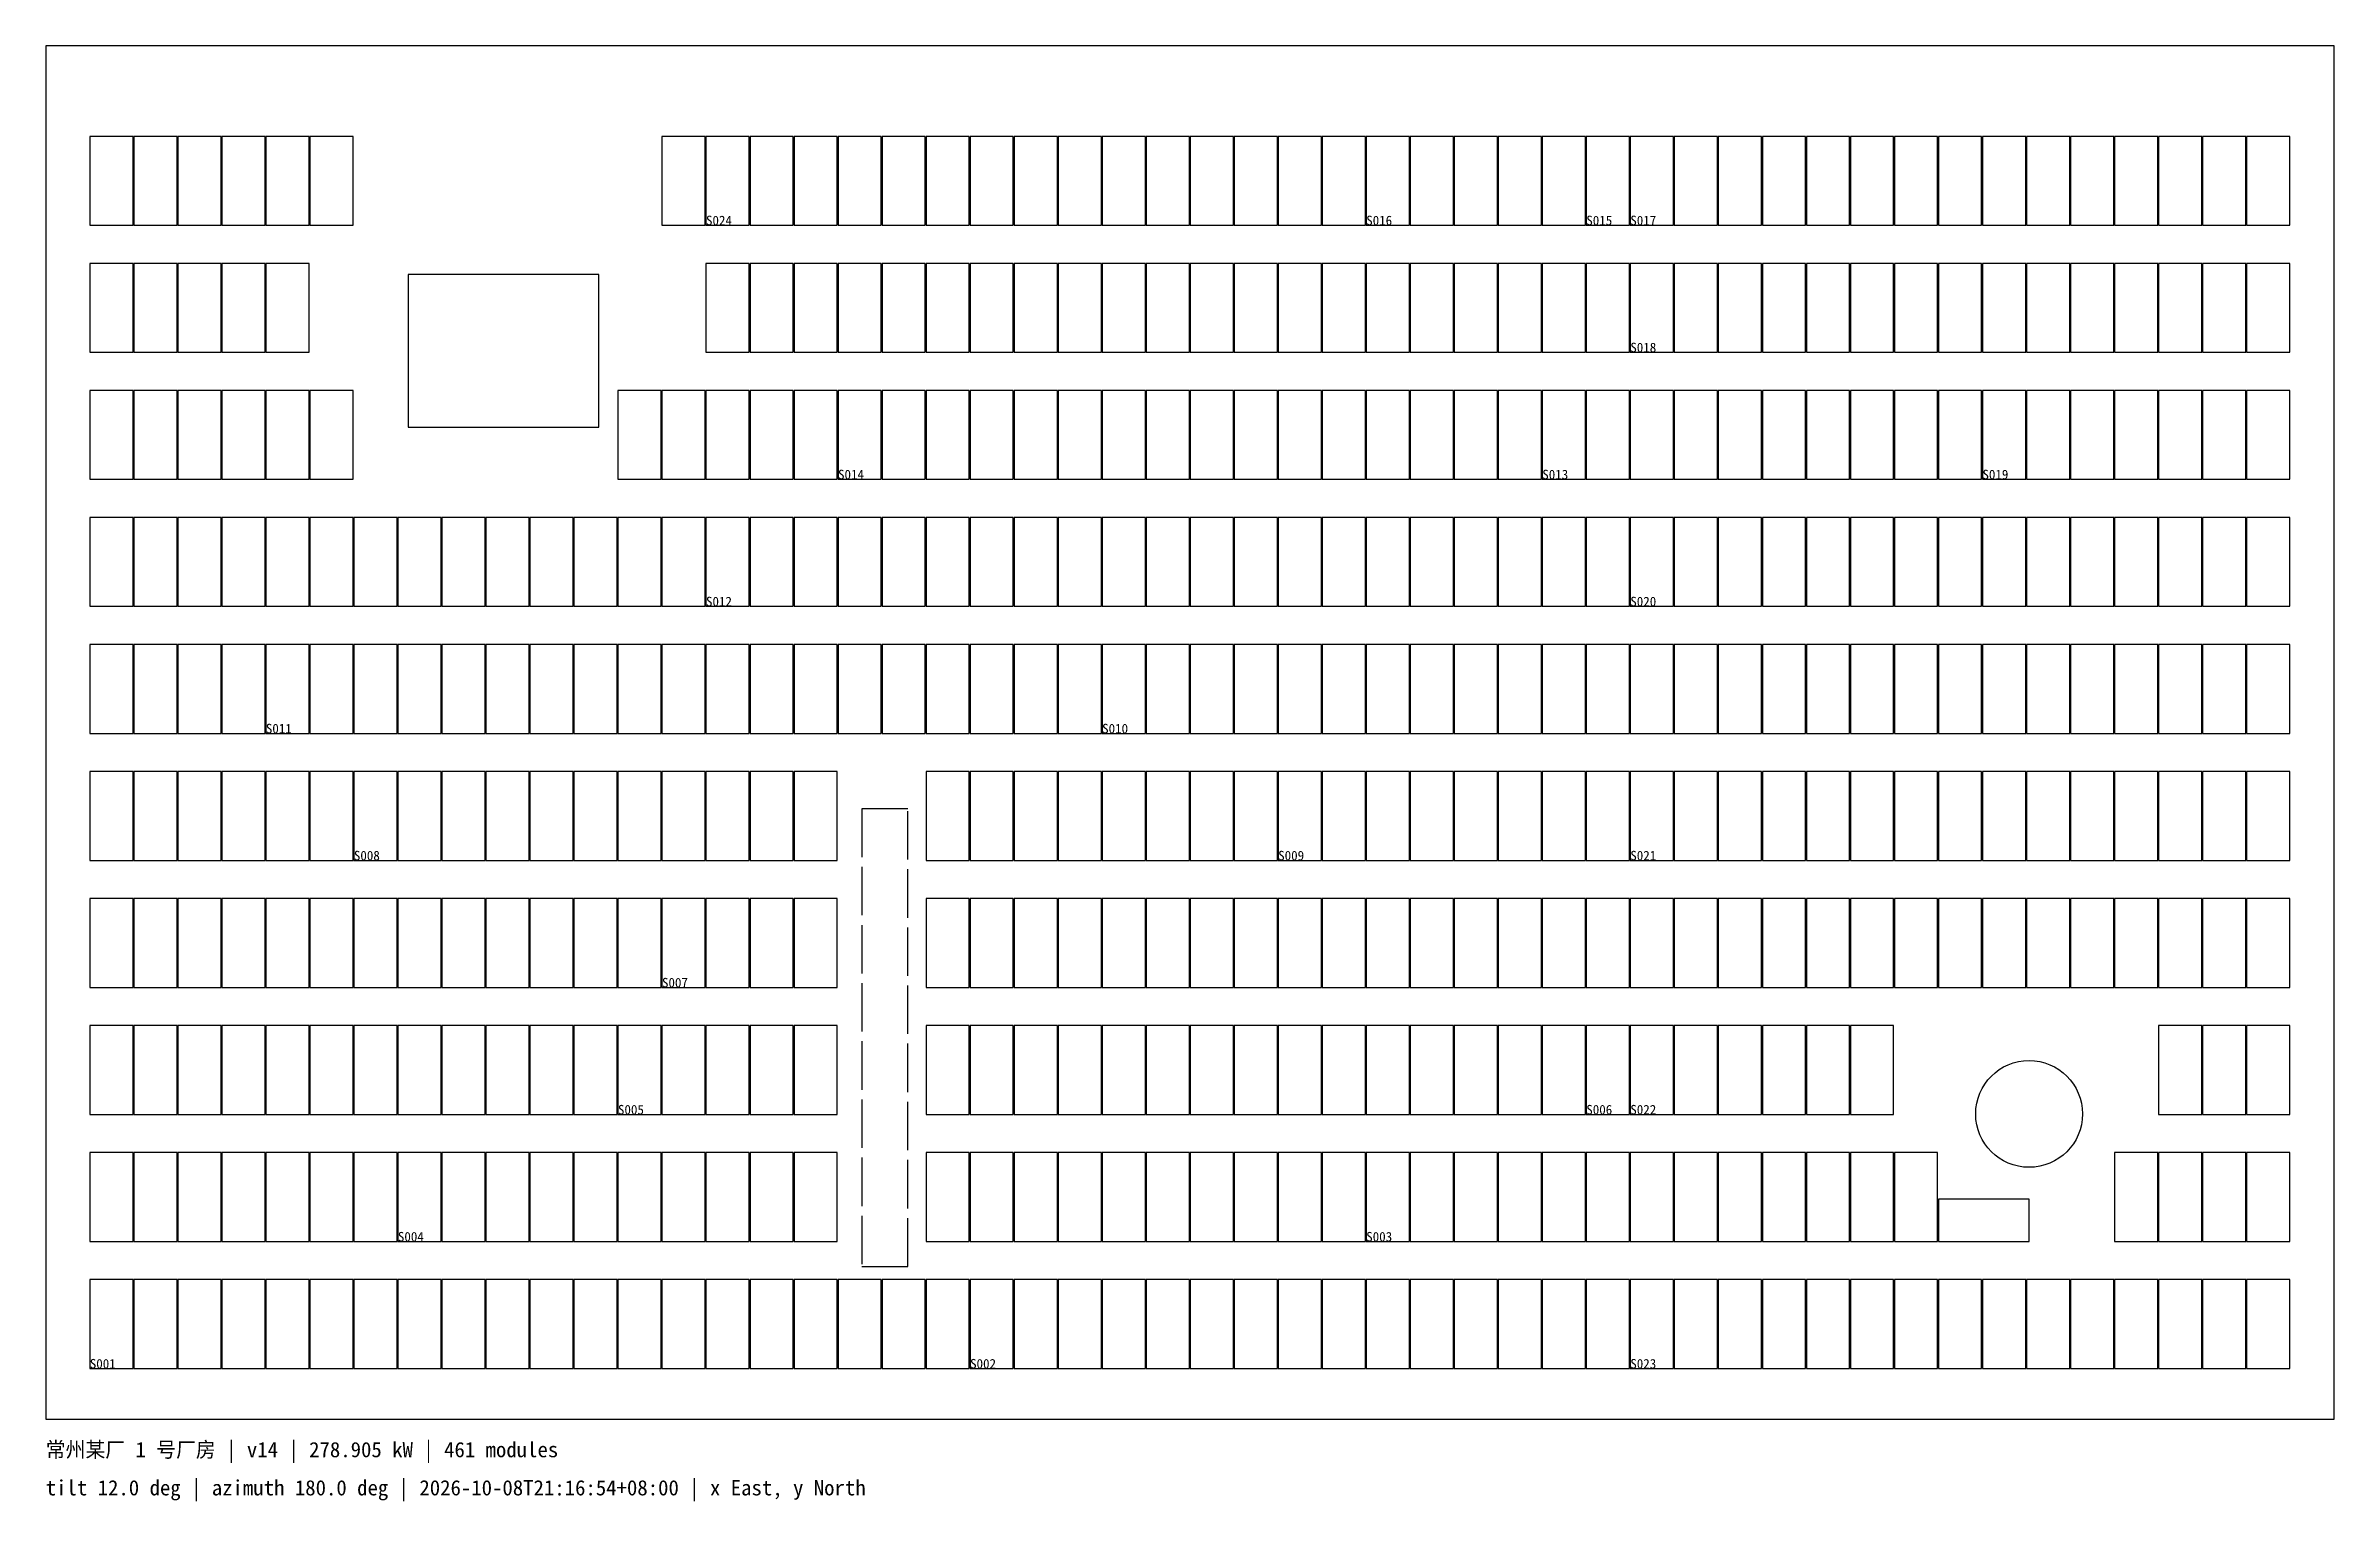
# Model space of a CAD drawing. Header units: metres. Extents: x 0 to 60, y -2.2 to 36.
import ezdxf

# ---------------------------------------------------------------- set-up
doc = ezdxf.new("R2010")
doc.units = ezdxf.units.M
doc.linetypes.add('DASHED', pattern=[1.524, 1.27, -0.254])
for name, color, linetype in [('KEEPOUT', 7, 'DASHED'), ('OBSTACLE', 7, 'CONTINUOUS'), ('PV', 7, 'CONTINUOUS'), ('ROOF', 7, 'CONTINUOUS'), ('STRING', 7, 'CONTINUOUS'), ('TEXT', 7, 'CONTINUOUS')]:
    doc.layers.add(name, color=color, linetype=linetype)

msp = doc.modelspace()

# ---------------------------------------------------------------- linework, layer by layer
at = {"layer": 'KEEPOUT'}
msp.add_lwpolyline([(21.4, 4), (22.6, 4), (22.6, 16), (21.4, 16)], close=True, dxfattribs=at)
at = {"layer": 'OBSTACLE'}
msp.add_lwpolyline([(9.5, 26), (14.5, 26), (14.5, 30), (9.5, 30)], close=True, dxfattribs=at)
msp.add_circle((52, 8), 1.4, dxfattribs=at)
at = {"layer": 'PV'}
for points in [[(1.154, 31.296), (2.288, 31.296), (2.288, 33.626), (1.154, 33.626)], [(2.308, 31.296), (3.442, 31.296), (3.442, 33.626), (2.308, 33.626)], [(3.462, 31.296), (4.596, 31.296), (4.596, 33.626), (3.462, 33.626)], [(4.616, 31.296), (5.75, 31.296), (5.75, 33.626), (4.616, 33.626)], [(5.77, 31.296), (6.904, 31.296), (6.904, 33.626), (5.77, 33.626)], [(6.924, 31.296), (8.058, 31.296), (8.058, 33.626), (6.924, 33.626)], [(16.156, 31.296), (17.29, 31.296), (17.29, 33.626), (16.156, 33.626)], [(17.31, 31.296), (18.444, 31.296), (18.444, 33.626), (17.31, 33.626)], [(18.464, 31.296), (19.598, 31.296), (19.598, 33.626), (18.464, 33.626)], [(19.618, 31.296), (20.752, 31.296), (20.752, 33.626), (19.618, 33.626)], [(20.772, 31.296), (21.906, 31.296), (21.906, 33.626), (20.772, 33.626)], [(21.926, 31.296), (23.06, 31.296), (23.06, 33.626), (21.926, 33.626)], [(23.08, 31.296), (24.214, 31.296), (24.214, 33.626), (23.08, 33.626)], [(24.234, 31.296), (25.368, 31.296), (25.368, 33.626), (24.234, 33.626)], [(25.388, 31.296), (26.522, 31.296), (26.522, 33.626), (25.388, 33.626)], [(26.542, 31.296), (27.676, 31.296), (27.676, 33.626), (26.542, 33.626)], [(27.696, 31.296), (28.83, 31.296), (28.83, 33.626), (27.696, 33.626)], [(28.85, 31.296), (29.984, 31.296), (29.984, 33.626), (28.85, 33.626)], [(30.004, 31.296), (31.138, 31.296), (31.138, 33.626), (30.004, 33.626)], [(31.158, 31.296), (32.292, 31.296), (32.292, 33.626), (31.158, 33.626)], [(32.312, 31.296), (33.446, 31.296), (33.446, 33.626), (32.312, 33.626)], [(33.466, 31.296), (34.6, 31.296), (34.6, 33.626), (33.466, 33.626)], [(34.62, 31.296), (35.754, 31.296), (35.754, 33.626), (34.62, 33.626)], [(35.774, 31.296), (36.908, 31.296), (36.908, 33.626), (35.774, 33.626)], [(36.928, 31.296), (38.062, 31.296), (38.062, 33.626), (36.928, 33.626)], [(38.082, 31.296), (39.216, 31.296), (39.216, 33.626), (38.082, 33.626)], [(39.236, 31.296), (40.37, 31.296), (40.37, 33.626), (39.236, 33.626)], [(40.39, 31.296), (41.524, 31.296), (41.524, 33.626), (40.39, 33.626)], [(41.544, 31.296), (42.678, 31.296), (42.678, 33.626), (41.544, 33.626)], [(42.698, 31.296), (43.832, 31.296), (43.832, 33.626), (42.698, 33.626)], [(43.852, 31.296), (44.986, 31.296), (44.986, 33.626), (43.852, 33.626)], [(45.006, 31.296), (46.14, 31.296), (46.14, 33.626), (45.006, 33.626)], [(46.16, 31.296), (47.294, 31.296), (47.294, 33.626), (46.16, 33.626)], [(47.314, 31.296), (48.448, 31.296), (48.448, 33.626), (47.314, 33.626)], [(48.468, 31.296), (49.602, 31.296), (49.602, 33.626), (48.468, 33.626)], [(49.622, 31.296), (50.756, 31.296), (50.756, 33.626), (49.622, 33.626)], [(50.776, 31.296), (51.91, 31.296), (51.91, 33.626), (50.776, 33.626)], [(51.93, 31.296), (53.064, 31.296), (53.064, 33.626), (51.93, 33.626)], [(53.084, 31.296), (54.218, 31.296), (54.218, 33.626), (53.084, 33.626)], [(54.238, 31.296), (55.372, 31.296), (55.372, 33.626), (54.238, 33.626)], [(55.392, 31.296), (56.526, 31.296), (56.526, 33.626), (55.392, 33.626)], [(56.546, 31.296), (57.68, 31.296), (57.68, 33.626), (56.546, 33.626)], [(57.7, 31.296), (58.834, 31.296), (58.834, 33.626), (57.7, 33.626)], [(1.154, 27.966), (2.288, 27.966), (2.288, 30.296), (1.154, 30.296)], [(2.308, 27.966), (3.442, 27.966), (3.442, 30.296), (2.308, 30.296)], [(3.462, 27.966), (4.596, 27.966), (4.596, 30.296), (3.462, 30.296)], [(4.616, 27.966), (5.75, 27.966), (5.75, 30.296), (4.616, 30.296)], [(5.77, 27.966), (6.904, 27.966), (6.904, 30.296), (5.77, 30.296)], [(17.31, 27.966), (18.444, 27.966), (18.444, 30.296), (17.31, 30.296)], [(18.464, 27.966), (19.598, 27.966), (19.598, 30.296), (18.464, 30.296)], [(19.618, 27.966), (20.752, 27.966), (20.752, 30.296), (19.618, 30.296)], [(20.772, 27.966), (21.906, 27.966), (21.906, 30.296), (20.772, 30.296)], [(21.926, 27.966), (23.06, 27.966), (23.06, 30.296), (21.926, 30.296)], [(23.08, 27.966), (24.214, 27.966), (24.214, 30.296), (23.08, 30.296)], [(24.234, 27.966), (25.368, 27.966), (25.368, 30.296), (24.234, 30.296)], [(25.388, 27.966), (26.522, 27.966), (26.522, 30.296), (25.388, 30.296)], [(26.542, 27.966), (27.676, 27.966), (27.676, 30.296), (26.542, 30.296)], [(27.696, 27.966), (28.83, 27.966), (28.83, 30.296), (27.696, 30.296)], [(28.85, 27.966), (29.984, 27.966), (29.984, 30.296), (28.85, 30.296)], [(30.004, 27.966), (31.138, 27.966), (31.138, 30.296), (30.004, 30.296)], [(31.158, 27.966), (32.292, 27.966), (32.292, 30.296), (31.158, 30.296)], [(32.312, 27.966), (33.446, 27.966), (33.446, 30.296), (32.312, 30.296)], [(33.466, 27.966), (34.6, 27.966), (34.6, 30.296), (33.466, 30.296)], [(34.62, 27.966), (35.754, 27.966), (35.754, 30.296), (34.62, 30.296)], [(35.774, 27.966), (36.908, 27.966), (36.908, 30.296), (35.774, 30.296)], [(36.928, 27.966), (38.062, 27.966), (38.062, 30.296), (36.928, 30.296)], [(38.082, 27.966), (39.216, 27.966), (39.216, 30.296), (38.082, 30.296)], [(39.236, 27.966), (40.37, 27.966), (40.37, 30.296), (39.236, 30.296)], [(40.39, 27.966), (41.524, 27.966), (41.524, 30.296), (40.39, 30.296)], [(41.544, 27.966), (42.678, 27.966), (42.678, 30.296), (41.544, 30.296)], [(42.698, 27.966), (43.832, 27.966), (43.832, 30.296), (42.698, 30.296)], [(43.852, 27.966), (44.986, 27.966), (44.986, 30.296), (43.852, 30.296)], [(45.006, 27.966), (46.14, 27.966), (46.14, 30.296), (45.006, 30.296)], [(46.16, 27.966), (47.294, 27.966), (47.294, 30.296), (46.16, 30.296)], [(47.314, 27.966), (48.448, 27.966), (48.448, 30.296), (47.314, 30.296)], [(48.468, 27.966), (49.602, 27.966), (49.602, 30.296), (48.468, 30.296)], [(49.622, 27.966), (50.756, 27.966), (50.756, 30.296), (49.622, 30.296)], [(50.776, 27.966), (51.91, 27.966), (51.91, 30.296), (50.776, 30.296)], [(51.93, 27.966), (53.064, 27.966), (53.064, 30.296), (51.93, 30.296)], [(53.084, 27.966), (54.218, 27.966), (54.218, 30.296), (53.084, 30.296)], [(54.238, 27.966), (55.372, 27.966), (55.372, 30.296), (54.238, 30.296)], [(55.392, 27.966), (56.526, 27.966), (56.526, 30.296), (55.392, 30.296)], [(56.546, 27.966), (57.68, 27.966), (57.68, 30.296), (56.546, 30.296)], [(57.7, 27.966), (58.834, 27.966), (58.834, 30.296), (57.7, 30.296)], [(1.154, 24.636), (2.288, 24.636), (2.288, 26.966), (1.154, 26.966)], [(2.308, 24.636), (3.442, 24.636), (3.442, 26.966), (2.308, 26.966)], [(3.462, 24.636), (4.596, 24.636), (4.596, 26.966), (3.462, 26.966)], [(4.616, 24.636), (5.75, 24.636), (5.75, 26.966), (4.616, 26.966)], [(5.77, 24.636), (6.904, 24.636), (6.904, 26.966), (5.77, 26.966)], [(6.924, 24.636), (8.058, 24.636), (8.058, 26.966), (6.924, 26.966)], [(15.002, 24.636), (16.136, 24.636), (16.136, 26.966), (15.002, 26.966)], [(16.156, 24.636), (17.29, 24.636), (17.29, 26.966), (16.156, 26.966)], [(17.31, 24.636), (18.444, 24.636), (18.444, 26.966), (17.31, 26.966)], [(18.464, 24.636), (19.598, 24.636), (19.598, 26.966), (18.464, 26.966)], [(19.618, 24.636), (20.752, 24.636), (20.752, 26.966), (19.618, 26.966)], [(20.772, 24.636), (21.906, 24.636), (21.906, 26.966), (20.772, 26.966)], [(21.926, 24.636), (23.06, 24.636), (23.06, 26.966), (21.926, 26.966)], [(23.08, 24.636), (24.214, 24.636), (24.214, 26.966), (23.08, 26.966)], [(24.234, 24.636), (25.368, 24.636), (25.368, 26.966), (24.234, 26.966)], [(25.388, 24.636), (26.522, 24.636), (26.522, 26.966), (25.388, 26.966)], [(26.542, 24.636), (27.676, 24.636), (27.676, 26.966), (26.542, 26.966)], [(27.696, 24.636), (28.83, 24.636), (28.83, 26.966), (27.696, 26.966)], [(28.85, 24.636), (29.984, 24.636), (29.984, 26.966), (28.85, 26.966)], [(30.004, 24.636), (31.138, 24.636), (31.138, 26.966), (30.004, 26.966)], [(31.158, 24.636), (32.292, 24.636), (32.292, 26.966), (31.158, 26.966)], [(32.312, 24.636), (33.446, 24.636), (33.446, 26.966), (32.312, 26.966)], [(33.466, 24.636), (34.6, 24.636), (34.6, 26.966), (33.466, 26.966)], [(34.62, 24.636), (35.754, 24.636), (35.754, 26.966), (34.62, 26.966)], [(35.774, 24.636), (36.908, 24.636), (36.908, 26.966), (35.774, 26.966)], [(36.928, 24.636), (38.062, 24.636), (38.062, 26.966), (36.928, 26.966)], [(38.082, 24.636), (39.216, 24.636), (39.216, 26.966), (38.082, 26.966)], [(39.236, 24.636), (40.37, 24.636), (40.37, 26.966), (39.236, 26.966)], [(40.39, 24.636), (41.524, 24.636), (41.524, 26.966), (40.39, 26.966)], [(41.544, 24.636), (42.678, 24.636), (42.678, 26.966), (41.544, 26.966)], [(42.698, 24.636), (43.832, 24.636), (43.832, 26.966), (42.698, 26.966)], [(43.852, 24.636), (44.986, 24.636), (44.986, 26.966), (43.852, 26.966)], [(45.006, 24.636), (46.14, 24.636), (46.14, 26.966), (45.006, 26.966)], [(46.16, 24.636), (47.294, 24.636), (47.294, 26.966), (46.16, 26.966)], [(47.314, 24.636), (48.448, 24.636), (48.448, 26.966), (47.314, 26.966)], [(48.468, 24.636), (49.602, 24.636), (49.602, 26.966), (48.468, 26.966)], [(49.622, 24.636), (50.756, 24.636), (50.756, 26.966), (49.622, 26.966)], [(50.776, 24.636), (51.91, 24.636), (51.91, 26.966), (50.776, 26.966)], [(51.93, 24.636), (53.064, 24.636), (53.064, 26.966), (51.93, 26.966)], [(53.084, 24.636), (54.218, 24.636), (54.218, 26.966), (53.084, 26.966)], [(54.238, 24.636), (55.372, 24.636), (55.372, 26.966), (54.238, 26.966)], [(55.392, 24.636), (56.526, 24.636), (56.526, 26.966), (55.392, 26.966)], [(56.546, 24.636), (57.68, 24.636), (57.68, 26.966), (56.546, 26.966)], [(57.7, 24.636), (58.834, 24.636), (58.834, 26.966), (57.7, 26.966)], [(1.154, 21.306), (2.288, 21.306), (2.288, 23.636), (1.154, 23.636)], [(2.308, 21.306), (3.442, 21.306), (3.442, 23.636), (2.308, 23.636)], [(3.462, 21.306), (4.596, 21.306), (4.596, 23.636), (3.462, 23.636)], [(4.616, 21.306), (5.75, 21.306), (5.75, 23.636), (4.616, 23.636)], [(5.77, 21.306), (6.904, 21.306), (6.904, 23.636), (5.77, 23.636)], [(6.924, 21.306), (8.058, 21.306), (8.058, 23.636), (6.924, 23.636)], [(8.078, 21.306), (9.212, 21.306), (9.212, 23.636), (8.078, 23.636)], [(9.232, 21.306), (10.366, 21.306), (10.366, 23.636), (9.232, 23.636)], [(10.386, 21.306), (11.52, 21.306), (11.52, 23.636), (10.386, 23.636)], [(11.54, 21.306), (12.674, 21.306), (12.674, 23.636), (11.54, 23.636)], [(12.694, 21.306), (13.828, 21.306), (13.828, 23.636), (12.694, 23.636)], [(13.848, 21.306), (14.982, 21.306), (14.982, 23.636), (13.848, 23.636)], [(15.002, 21.306), (16.136, 21.306), (16.136, 23.636), (15.002, 23.636)], [(16.156, 21.306), (17.29, 21.306), (17.29, 23.636), (16.156, 23.636)], [(17.31, 21.306), (18.444, 21.306), (18.444, 23.636), (17.31, 23.636)], [(18.464, 21.306), (19.598, 21.306), (19.598, 23.636), (18.464, 23.636)], [(19.618, 21.306), (20.752, 21.306), (20.752, 23.636), (19.618, 23.636)], [(20.772, 21.306), (21.906, 21.306), (21.906, 23.636), (20.772, 23.636)], [(21.926, 21.306), (23.06, 21.306), (23.06, 23.636), (21.926, 23.636)], [(23.08, 21.306), (24.214, 21.306), (24.214, 23.636), (23.08, 23.636)], [(24.234, 21.306), (25.368, 21.306), (25.368, 23.636), (24.234, 23.636)], [(25.388, 21.306), (26.522, 21.306), (26.522, 23.636), (25.388, 23.636)], [(26.542, 21.306), (27.676, 21.306), (27.676, 23.636), (26.542, 23.636)], [(27.696, 21.306), (28.83, 21.306), (28.83, 23.636), (27.696, 23.636)], [(28.85, 21.306), (29.984, 21.306), (29.984, 23.636), (28.85, 23.636)], [(30.004, 21.306), (31.138, 21.306), (31.138, 23.636), (30.004, 23.636)], [(31.158, 21.306), (32.292, 21.306), (32.292, 23.636), (31.158, 23.636)], [(32.312, 21.306), (33.446, 21.306), (33.446, 23.636), (32.312, 23.636)], [(33.466, 21.306), (34.6, 21.306), (34.6, 23.636), (33.466, 23.636)], [(34.62, 21.306), (35.754, 21.306), (35.754, 23.636), (34.62, 23.636)], [(35.774, 21.306), (36.908, 21.306), (36.908, 23.636), (35.774, 23.636)], [(36.928, 21.306), (38.062, 21.306), (38.062, 23.636), (36.928, 23.636)], [(38.082, 21.306), (39.216, 21.306), (39.216, 23.636), (38.082, 23.636)], [(39.236, 21.306), (40.37, 21.306), (40.37, 23.636), (39.236, 23.636)], [(40.39, 21.306), (41.524, 21.306), (41.524, 23.636), (40.39, 23.636)], [(41.544, 21.306), (42.678, 21.306), (42.678, 23.636), (41.544, 23.636)], [(42.698, 21.306), (43.832, 21.306), (43.832, 23.636), (42.698, 23.636)], [(43.852, 21.306), (44.986, 21.306), (44.986, 23.636), (43.852, 23.636)], [(45.006, 21.306), (46.14, 21.306), (46.14, 23.636), (45.006, 23.636)], [(46.16, 21.306), (47.294, 21.306), (47.294, 23.636), (46.16, 23.636)], [(47.314, 21.306), (48.448, 21.306), (48.448, 23.636), (47.314, 23.636)], [(48.468, 21.306), (49.602, 21.306), (49.602, 23.636), (48.468, 23.636)], [(49.622, 21.306), (50.756, 21.306), (50.756, 23.636), (49.622, 23.636)], [(50.776, 21.306), (51.91, 21.306), (51.91, 23.636), (50.776, 23.636)], [(51.93, 21.306), (53.064, 21.306), (53.064, 23.636), (51.93, 23.636)], [(53.084, 21.306), (54.218, 21.306), (54.218, 23.636), (53.084, 23.636)], [(54.238, 21.306), (55.372, 21.306), (55.372, 23.636), (54.238, 23.636)], [(55.392, 21.306), (56.526, 21.306), (56.526, 23.636), (55.392, 23.636)], [(56.546, 21.306), (57.68, 21.306), (57.68, 23.636), (56.546, 23.636)], [(57.7, 21.306), (58.834, 21.306), (58.834, 23.636), (57.7, 23.636)], [(1.154, 17.976), (2.288, 17.976), (2.288, 20.306), (1.154, 20.306)], [(2.308, 17.976), (3.442, 17.976), (3.442, 20.306), (2.308, 20.306)], [(3.462, 17.976), (4.596, 17.976), (4.596, 20.306), (3.462, 20.306)], [(4.616, 17.976), (5.75, 17.976), (5.75, 20.306), (4.616, 20.306)], [(5.77, 17.976), (6.904, 17.976), (6.904, 20.306), (5.77, 20.306)], [(6.924, 17.976), (8.058, 17.976), (8.058, 20.306), (6.924, 20.306)], [(8.078, 17.976), (9.212, 17.976), (9.212, 20.306), (8.078, 20.306)], [(9.232, 17.976), (10.366, 17.976), (10.366, 20.306), (9.232, 20.306)], [(10.386, 17.976), (11.52, 17.976), (11.52, 20.306), (10.386, 20.306)], [(11.54, 17.976), (12.674, 17.976), (12.674, 20.306), (11.54, 20.306)], [(12.694, 17.976), (13.828, 17.976), (13.828, 20.306), (12.694, 20.306)], [(13.848, 17.976), (14.982, 17.976), (14.982, 20.306), (13.848, 20.306)], [(15.002, 17.976), (16.136, 17.976), (16.136, 20.306), (15.002, 20.306)], [(16.156, 17.976), (17.29, 17.976), (17.29, 20.306), (16.156, 20.306)], [(17.31, 17.976), (18.444, 17.976), (18.444, 20.306), (17.31, 20.306)], [(18.464, 17.976), (19.598, 17.976), (19.598, 20.306), (18.464, 20.306)], [(19.618, 17.976), (20.752, 17.976), (20.752, 20.306), (19.618, 20.306)], [(20.772, 17.976), (21.906, 17.976), (21.906, 20.306), (20.772, 20.306)], [(21.926, 17.976), (23.06, 17.976), (23.06, 20.306), (21.926, 20.306)], [(23.08, 17.976), (24.214, 17.976), (24.214, 20.306), (23.08, 20.306)], [(24.234, 17.976), (25.368, 17.976), (25.368, 20.306), (24.234, 20.306)], [(25.388, 17.976), (26.522, 17.976), (26.522, 20.306), (25.388, 20.306)], [(26.542, 17.976), (27.676, 17.976), (27.676, 20.306), (26.542, 20.306)], [(27.696, 17.976), (28.83, 17.976), (28.83, 20.306), (27.696, 20.306)], [(28.85, 17.976), (29.984, 17.976), (29.984, 20.306), (28.85, 20.306)], [(30.004, 17.976), (31.138, 17.976), (31.138, 20.306), (30.004, 20.306)], [(31.158, 17.976), (32.292, 17.976), (32.292, 20.306), (31.158, 20.306)], [(32.312, 17.976), (33.446, 17.976), (33.446, 20.306), (32.312, 20.306)], [(33.466, 17.976), (34.6, 17.976), (34.6, 20.306), (33.466, 20.306)], [(34.62, 17.976), (35.754, 17.976), (35.754, 20.306), (34.62, 20.306)], [(35.774, 17.976), (36.908, 17.976), (36.908, 20.306), (35.774, 20.306)], [(36.928, 17.976), (38.062, 17.976), (38.062, 20.306), (36.928, 20.306)], [(38.082, 17.976), (39.216, 17.976), (39.216, 20.306), (38.082, 20.306)], [(39.236, 17.976), (40.37, 17.976), (40.37, 20.306), (39.236, 20.306)], [(40.39, 17.976), (41.524, 17.976), (41.524, 20.306), (40.39, 20.306)], [(41.544, 17.976), (42.678, 17.976), (42.678, 20.306), (41.544, 20.306)], [(42.698, 17.976), (43.832, 17.976), (43.832, 20.306), (42.698, 20.306)], [(43.852, 17.976), (44.986, 17.976), (44.986, 20.306), (43.852, 20.306)], [(45.006, 17.976), (46.14, 17.976), (46.14, 20.306), (45.006, 20.306)], [(46.16, 17.976), (47.294, 17.976), (47.294, 20.306), (46.16, 20.306)], [(47.314, 17.976), (48.448, 17.976), (48.448, 20.306), (47.314, 20.306)], [(48.468, 17.976), (49.602, 17.976), (49.602, 20.306), (48.468, 20.306)], [(49.622, 17.976), (50.756, 17.976), (50.756, 20.306), (49.622, 20.306)], [(50.776, 17.976), (51.91, 17.976), (51.91, 20.306), (50.776, 20.306)], [(51.93, 17.976), (53.064, 17.976), (53.064, 20.306), (51.93, 20.306)], [(53.084, 17.976), (54.218, 17.976), (54.218, 20.306), (53.084, 20.306)], [(54.238, 17.976), (55.372, 17.976), (55.372, 20.306), (54.238, 20.306)], [(55.392, 17.976), (56.526, 17.976), (56.526, 20.306), (55.392, 20.306)], [(56.546, 17.976), (57.68, 17.976), (57.68, 20.306), (56.546, 20.306)], [(57.7, 17.976), (58.834, 17.976), (58.834, 20.306), (57.7, 20.306)], [(1.154, 14.646), (2.288, 14.646), (2.288, 16.976), (1.154, 16.976)], [(2.308, 14.646), (3.442, 14.646), (3.442, 16.976), (2.308, 16.976)], [(3.462, 14.646), (4.596, 14.646), (4.596, 16.976), (3.462, 16.976)], [(4.616, 14.646), (5.75, 14.646), (5.75, 16.976), (4.616, 16.976)], [(5.77, 14.646), (6.904, 14.646), (6.904, 16.976), (5.77, 16.976)], [(6.924, 14.646), (8.058, 14.646), (8.058, 16.976), (6.924, 16.976)], [(8.078, 14.646), (9.212, 14.646), (9.212, 16.976), (8.078, 16.976)], [(9.232, 14.646), (10.366, 14.646), (10.366, 16.976), (9.232, 16.976)], [(10.386, 14.646), (11.52, 14.646), (11.52, 16.976), (10.386, 16.976)], [(11.54, 14.646), (12.674, 14.646), (12.674, 16.976), (11.54, 16.976)], [(12.694, 14.646), (13.828, 14.646), (13.828, 16.976), (12.694, 16.976)], [(13.848, 14.646), (14.982, 14.646), (14.982, 16.976), (13.848, 16.976)], [(15.002, 14.646), (16.136, 14.646), (16.136, 16.976), (15.002, 16.976)], [(16.156, 14.646), (17.29, 14.646), (17.29, 16.976), (16.156, 16.976)], [(17.31, 14.646), (18.444, 14.646), (18.444, 16.976), (17.31, 16.976)], [(18.464, 14.646), (19.598, 14.646), (19.598, 16.976), (18.464, 16.976)], [(19.618, 14.646), (20.752, 14.646), (20.752, 16.976), (19.618, 16.976)], [(23.08, 14.646), (24.214, 14.646), (24.214, 16.976), (23.08, 16.976)], [(24.234, 14.646), (25.368, 14.646), (25.368, 16.976), (24.234, 16.976)], [(25.388, 14.646), (26.522, 14.646), (26.522, 16.976), (25.388, 16.976)], [(26.542, 14.646), (27.676, 14.646), (27.676, 16.976), (26.542, 16.976)], [(27.696, 14.646), (28.83, 14.646), (28.83, 16.976), (27.696, 16.976)], [(28.85, 14.646), (29.984, 14.646), (29.984, 16.976), (28.85, 16.976)], [(30.004, 14.646), (31.138, 14.646), (31.138, 16.976), (30.004, 16.976)], [(31.158, 14.646), (32.292, 14.646), (32.292, 16.976), (31.158, 16.976)], [(32.312, 14.646), (33.446, 14.646), (33.446, 16.976), (32.312, 16.976)], [(33.466, 14.646), (34.6, 14.646), (34.6, 16.976), (33.466, 16.976)], [(34.62, 14.646), (35.754, 14.646), (35.754, 16.976), (34.62, 16.976)], [(35.774, 14.646), (36.908, 14.646), (36.908, 16.976), (35.774, 16.976)], [(36.928, 14.646), (38.062, 14.646), (38.062, 16.976), (36.928, 16.976)], [(38.082, 14.646), (39.216, 14.646), (39.216, 16.976), (38.082, 16.976)], [(39.236, 14.646), (40.37, 14.646), (40.37, 16.976), (39.236, 16.976)], [(40.39, 14.646), (41.524, 14.646), (41.524, 16.976), (40.39, 16.976)], [(41.544, 14.646), (42.678, 14.646), (42.678, 16.976), (41.544, 16.976)], [(42.698, 14.646), (43.832, 14.646), (43.832, 16.976), (42.698, 16.976)], [(43.852, 14.646), (44.986, 14.646), (44.986, 16.976), (43.852, 16.976)], [(45.006, 14.646), (46.14, 14.646), (46.14, 16.976), (45.006, 16.976)], [(46.16, 14.646), (47.294, 14.646), (47.294, 16.976), (46.16, 16.976)], [(47.314, 14.646), (48.448, 14.646), (48.448, 16.976), (47.314, 16.976)], [(48.468, 14.646), (49.602, 14.646), (49.602, 16.976), (48.468, 16.976)], [(49.622, 14.646), (50.756, 14.646), (50.756, 16.976), (49.622, 16.976)], [(50.776, 14.646), (51.91, 14.646), (51.91, 16.976), (50.776, 16.976)], [(51.93, 14.646), (53.064, 14.646), (53.064, 16.976), (51.93, 16.976)], [(53.084, 14.646), (54.218, 14.646), (54.218, 16.976), (53.084, 16.976)], [(54.238, 14.646), (55.372, 14.646), (55.372, 16.976), (54.238, 16.976)], [(55.392, 14.646), (56.526, 14.646), (56.526, 16.976), (55.392, 16.976)], [(56.546, 14.646), (57.68, 14.646), (57.68, 16.976), (56.546, 16.976)], [(57.7, 14.646), (58.834, 14.646), (58.834, 16.976), (57.7, 16.976)], [(1.154, 11.316), (2.288, 11.316), (2.288, 13.646), (1.154, 13.646)], [(2.308, 11.316), (3.442, 11.316), (3.442, 13.646), (2.308, 13.646)], [(3.462, 11.316), (4.596, 11.316), (4.596, 13.646), (3.462, 13.646)], [(4.616, 11.316), (5.75, 11.316), (5.75, 13.646), (4.616, 13.646)], [(5.77, 11.316), (6.904, 11.316), (6.904, 13.646), (5.77, 13.646)], [(6.924, 11.316), (8.058, 11.316), (8.058, 13.646), (6.924, 13.646)], [(8.078, 11.316), (9.212, 11.316), (9.212, 13.646), (8.078, 13.646)], [(9.232, 11.316), (10.366, 11.316), (10.366, 13.646), (9.232, 13.646)], [(10.386, 11.316), (11.52, 11.316), (11.52, 13.646), (10.386, 13.646)], [(11.54, 11.316), (12.674, 11.316), (12.674, 13.646), (11.54, 13.646)], [(12.694, 11.316), (13.828, 11.316), (13.828, 13.646), (12.694, 13.646)], [(13.848, 11.316), (14.982, 11.316), (14.982, 13.646), (13.848, 13.646)], [(15.002, 11.316), (16.136, 11.316), (16.136, 13.646), (15.002, 13.646)], [(16.156, 11.316), (17.29, 11.316), (17.29, 13.646), (16.156, 13.646)], [(17.31, 11.316), (18.444, 11.316), (18.444, 13.646), (17.31, 13.646)], [(18.464, 11.316), (19.598, 11.316), (19.598, 13.646), (18.464, 13.646)], [(19.618, 11.316), (20.752, 11.316), (20.752, 13.646), (19.618, 13.646)], [(23.08, 11.316), (24.214, 11.316), (24.214, 13.646), (23.08, 13.646)], [(24.234, 11.316), (25.368, 11.316), (25.368, 13.646), (24.234, 13.646)], [(25.388, 11.316), (26.522, 11.316), (26.522, 13.646), (25.388, 13.646)], [(26.542, 11.316), (27.676, 11.316), (27.676, 13.646), (26.542, 13.646)], [(27.696, 11.316), (28.83, 11.316), (28.83, 13.646), (27.696, 13.646)], [(28.85, 11.316), (29.984, 11.316), (29.984, 13.646), (28.85, 13.646)], [(30.004, 11.316), (31.138, 11.316), (31.138, 13.646), (30.004, 13.646)], [(31.158, 11.316), (32.292, 11.316), (32.292, 13.646), (31.158, 13.646)], [(32.312, 11.316), (33.446, 11.316), (33.446, 13.646), (32.312, 13.646)], [(33.466, 11.316), (34.6, 11.316), (34.6, 13.646), (33.466, 13.646)], [(34.62, 11.316), (35.754, 11.316), (35.754, 13.646), (34.62, 13.646)], [(35.774, 11.316), (36.908, 11.316), (36.908, 13.646), (35.774, 13.646)], [(36.928, 11.316), (38.062, 11.316), (38.062, 13.646), (36.928, 13.646)], [(38.082, 11.316), (39.216, 11.316), (39.216, 13.646), (38.082, 13.646)], [(39.236, 11.316), (40.37, 11.316), (40.37, 13.646), (39.236, 13.646)], [(40.39, 11.316), (41.524, 11.316), (41.524, 13.646), (40.39, 13.646)], [(41.544, 11.316), (42.678, 11.316), (42.678, 13.646), (41.544, 13.646)], [(42.698, 11.316), (43.832, 11.316), (43.832, 13.646), (42.698, 13.646)], [(43.852, 11.316), (44.986, 11.316), (44.986, 13.646), (43.852, 13.646)], [(45.006, 11.316), (46.14, 11.316), (46.14, 13.646), (45.006, 13.646)], [(46.16, 11.316), (47.294, 11.316), (47.294, 13.646), (46.16, 13.646)], [(47.314, 11.316), (48.448, 11.316), (48.448, 13.646), (47.314, 13.646)], [(48.468, 11.316), (49.602, 11.316), (49.602, 13.646), (48.468, 13.646)], [(49.622, 11.316), (50.756, 11.316), (50.756, 13.646), (49.622, 13.646)], [(50.776, 11.316), (51.91, 11.316), (51.91, 13.646), (50.776, 13.646)], [(51.93, 11.316), (53.064, 11.316), (53.064, 13.646), (51.93, 13.646)], [(53.084, 11.316), (54.218, 11.316), (54.218, 13.646), (53.084, 13.646)], [(54.238, 11.316), (55.372, 11.316), (55.372, 13.646), (54.238, 13.646)], [(55.392, 11.316), (56.526, 11.316), (56.526, 13.646), (55.392, 13.646)], [(56.546, 11.316), (57.68, 11.316), (57.68, 13.646), (56.546, 13.646)], [(57.7, 11.316), (58.834, 11.316), (58.834, 13.646), (57.7, 13.646)], [(1.154, 7.986), (2.288, 7.986), (2.288, 10.316), (1.154, 10.316)], [(2.308, 7.986), (3.442, 7.986), (3.442, 10.316), (2.308, 10.316)], [(3.462, 7.986), (4.596, 7.986), (4.596, 10.316), (3.462, 10.316)], [(4.616, 7.986), (5.75, 7.986), (5.75, 10.316), (4.616, 10.316)], [(5.77, 7.986), (6.904, 7.986), (6.904, 10.316), (5.77, 10.316)], [(6.924, 7.986), (8.058, 7.986), (8.058, 10.316), (6.924, 10.316)], [(8.078, 7.986), (9.212, 7.986), (9.212, 10.316), (8.078, 10.316)], [(9.232, 7.986), (10.366, 7.986), (10.366, 10.316), (9.232, 10.316)], [(10.386, 7.986), (11.52, 7.986), (11.52, 10.316), (10.386, 10.316)], [(11.54, 7.986), (12.674, 7.986), (12.674, 10.316), (11.54, 10.316)], [(12.694, 7.986), (13.828, 7.986), (13.828, 10.316), (12.694, 10.316)], [(13.848, 7.986), (14.982, 7.986), (14.982, 10.316), (13.848, 10.316)], [(15.002, 7.986), (16.136, 7.986), (16.136, 10.316), (15.002, 10.316)], [(16.156, 7.986), (17.29, 7.986), (17.29, 10.316), (16.156, 10.316)], [(17.31, 7.986), (18.444, 7.986), (18.444, 10.316), (17.31, 10.316)], [(18.464, 7.986), (19.598, 7.986), (19.598, 10.316), (18.464, 10.316)], [(19.618, 7.986), (20.752, 7.986), (20.752, 10.316), (19.618, 10.316)], [(23.08, 7.986), (24.214, 7.986), (24.214, 10.316), (23.08, 10.316)], [(24.234, 7.986), (25.368, 7.986), (25.368, 10.316), (24.234, 10.316)], [(25.388, 7.986), (26.522, 7.986), (26.522, 10.316), (25.388, 10.316)], [(26.542, 7.986), (27.676, 7.986), (27.676, 10.316), (26.542, 10.316)], [(27.696, 7.986), (28.83, 7.986), (28.83, 10.316), (27.696, 10.316)], [(28.85, 7.986), (29.984, 7.986), (29.984, 10.316), (28.85, 10.316)], [(30.004, 7.986), (31.138, 7.986), (31.138, 10.316), (30.004, 10.316)], [(31.158, 7.986), (32.292, 7.986), (32.292, 10.316), (31.158, 10.316)], [(32.312, 7.986), (33.446, 7.986), (33.446, 10.316), (32.312, 10.316)], [(33.466, 7.986), (34.6, 7.986), (34.6, 10.316), (33.466, 10.316)], [(34.62, 7.986), (35.754, 7.986), (35.754, 10.316), (34.62, 10.316)], [(35.774, 7.986), (36.908, 7.986), (36.908, 10.316), (35.774, 10.316)], [(36.928, 7.986), (38.062, 7.986), (38.062, 10.316), (36.928, 10.316)], [(38.082, 7.986), (39.216, 7.986), (39.216, 10.316), (38.082, 10.316)], [(39.236, 7.986), (40.37, 7.986), (40.37, 10.316), (39.236, 10.316)], [(40.39, 7.986), (41.524, 7.986), (41.524, 10.316), (40.39, 10.316)], [(41.544, 7.986), (42.678, 7.986), (42.678, 10.316), (41.544, 10.316)], [(42.698, 7.986), (43.832, 7.986), (43.832, 10.316), (42.698, 10.316)], [(43.852, 7.986), (44.986, 7.986), (44.986, 10.316), (43.852, 10.316)], [(45.006, 7.986), (46.14, 7.986), (46.14, 10.316), (45.006, 10.316)], [(46.16, 7.986), (47.294, 7.986), (47.294, 10.316), (46.16, 10.316)], [(47.314, 7.986), (48.448, 7.986), (48.448, 10.316), (47.314, 10.316)], [(55.392, 7.986), (56.526, 7.986), (56.526, 10.316), (55.392, 10.316)], [(56.546, 7.986), (57.68, 7.986), (57.68, 10.316), (56.546, 10.316)], [(57.7, 7.986), (58.834, 7.986), (58.834, 10.316), (57.7, 10.316)], [(1.154, 4.656), (2.288, 4.656), (2.288, 6.986), (1.154, 6.986)], [(2.308, 4.656), (3.442, 4.656), (3.442, 6.986), (2.308, 6.986)], [(3.462, 4.656), (4.596, 4.656), (4.596, 6.986), (3.462, 6.986)], [(4.616, 4.656), (5.75, 4.656), (5.75, 6.986), (4.616, 6.986)], [(5.77, 4.656), (6.904, 4.656), (6.904, 6.986), (5.77, 6.986)], [(6.924, 4.656), (8.058, 4.656), (8.058, 6.986), (6.924, 6.986)], [(8.078, 4.656), (9.212, 4.656), (9.212, 6.986), (8.078, 6.986)], [(9.232, 4.656), (10.366, 4.656), (10.366, 6.986), (9.232, 6.986)], [(10.386, 4.656), (11.52, 4.656), (11.52, 6.986), (10.386, 6.986)], [(11.54, 4.656), (12.674, 4.656), (12.674, 6.986), (11.54, 6.986)], [(12.694, 4.656), (13.828, 4.656), (13.828, 6.986), (12.694, 6.986)], [(13.848, 4.656), (14.982, 4.656), (14.982, 6.986), (13.848, 6.986)], [(15.002, 4.656), (16.136, 4.656), (16.136, 6.986), (15.002, 6.986)], [(16.156, 4.656), (17.29, 4.656), (17.29, 6.986), (16.156, 6.986)], [(17.31, 4.656), (18.444, 4.656), (18.444, 6.986), (17.31, 6.986)], [(18.464, 4.656), (19.598, 4.656), (19.598, 6.986), (18.464, 6.986)], [(19.618, 4.656), (20.752, 4.656), (20.752, 6.986), (19.618, 6.986)], [(23.08, 4.656), (24.214, 4.656), (24.214, 6.986), (23.08, 6.986)], [(24.234, 4.656), (25.368, 4.656), (25.368, 6.986), (24.234, 6.986)], [(25.388, 4.656), (26.522, 4.656), (26.522, 6.986), (25.388, 6.986)], [(26.542, 4.656), (27.676, 4.656), (27.676, 6.986), (26.542, 6.986)], [(27.696, 4.656), (28.83, 4.656), (28.83, 6.986), (27.696, 6.986)], [(28.85, 4.656), (29.984, 4.656), (29.984, 6.986), (28.85, 6.986)], [(30.004, 4.656), (31.138, 4.656), (31.138, 6.986), (30.004, 6.986)], [(31.158, 4.656), (32.292, 4.656), (32.292, 6.986), (31.158, 6.986)], [(32.312, 4.656), (33.446, 4.656), (33.446, 6.986), (32.312, 6.986)], [(33.466, 4.656), (34.6, 4.656), (34.6, 6.986), (33.466, 6.986)], [(34.62, 4.656), (35.754, 4.656), (35.754, 6.986), (34.62, 6.986)], [(35.774, 4.656), (36.908, 4.656), (36.908, 6.986), (35.774, 6.986)], [(36.928, 4.656), (38.062, 4.656), (38.062, 6.986), (36.928, 6.986)], [(38.082, 4.656), (39.216, 4.656), (39.216, 6.986), (38.082, 6.986)], [(39.236, 4.656), (40.37, 4.656), (40.37, 6.986), (39.236, 6.986)], [(40.39, 4.656), (41.524, 4.656), (41.524, 6.986), (40.39, 6.986)], [(41.544, 4.656), (42.678, 4.656), (42.678, 6.986), (41.544, 6.986)], [(42.698, 4.656), (43.832, 4.656), (43.832, 6.986), (42.698, 6.986)], [(43.852, 4.656), (44.986, 4.656), (44.986, 6.986), (43.852, 6.986)], [(45.006, 4.656), (46.14, 4.656), (46.14, 6.986), (45.006, 6.986)], [(46.16, 4.656), (47.294, 4.656), (47.294, 6.986), (46.16, 6.986)], [(47.314, 4.656), (48.448, 4.656), (48.448, 6.986), (47.314, 6.986)], [(48.468, 4.656), (49.602, 4.656), (49.602, 6.986), (48.468, 6.986)], [(54.238, 4.656), (55.372, 4.656), (55.372, 6.986), (54.238, 6.986)], [(55.392, 4.656), (56.526, 4.656), (56.526, 6.986), (55.392, 6.986)], [(56.546, 4.656), (57.68, 4.656), (57.68, 6.986), (56.546, 6.986)], [(57.7, 4.656), (58.834, 4.656), (58.834, 6.986), (57.7, 6.986)], [(49.621, 4.656), (52.003, 4.656), (52.003, 5.765), (49.621, 5.765)], [(1.154, 1.326), (2.288, 1.326), (2.288, 3.656), (1.154, 3.656)], [(2.308, 1.326), (3.442, 1.326), (3.442, 3.656), (2.308, 3.656)], [(3.462, 1.326), (4.596, 1.326), (4.596, 3.656), (3.462, 3.656)], [(4.616, 1.326), (5.75, 1.326), (5.75, 3.656), (4.616, 3.656)], [(5.77, 1.326), (6.904, 1.326), (6.904, 3.656), (5.77, 3.656)], [(6.924, 1.326), (8.058, 1.326), (8.058, 3.656), (6.924, 3.656)], [(8.078, 1.326), (9.212, 1.326), (9.212, 3.656), (8.078, 3.656)], [(9.232, 1.326), (10.366, 1.326), (10.366, 3.656), (9.232, 3.656)], [(10.386, 1.326), (11.52, 1.326), (11.52, 3.656), (10.386, 3.656)], [(11.54, 1.326), (12.674, 1.326), (12.674, 3.656), (11.54, 3.656)], [(12.694, 1.326), (13.828, 1.326), (13.828, 3.656), (12.694, 3.656)], [(13.848, 1.326), (14.982, 1.326), (14.982, 3.656), (13.848, 3.656)], [(15.002, 1.326), (16.136, 1.326), (16.136, 3.656), (15.002, 3.656)], [(16.156, 1.326), (17.29, 1.326), (17.29, 3.656), (16.156, 3.656)], [(17.31, 1.326), (18.444, 1.326), (18.444, 3.656), (17.31, 3.656)], [(18.464, 1.326), (19.598, 1.326), (19.598, 3.656), (18.464, 3.656)], [(19.618, 1.326), (20.752, 1.326), (20.752, 3.656), (19.618, 3.656)], [(20.772, 1.326), (21.906, 1.326), (21.906, 3.656), (20.772, 3.656)], [(21.926, 1.326), (23.06, 1.326), (23.06, 3.656), (21.926, 3.656)], [(23.08, 1.326), (24.214, 1.326), (24.214, 3.656), (23.08, 3.656)], [(24.234, 1.326), (25.368, 1.326), (25.368, 3.656), (24.234, 3.656)], [(25.388, 1.326), (26.522, 1.326), (26.522, 3.656), (25.388, 3.656)], [(26.542, 1.326), (27.676, 1.326), (27.676, 3.656), (26.542, 3.656)], [(27.696, 1.326), (28.83, 1.326), (28.83, 3.656), (27.696, 3.656)], [(28.85, 1.326), (29.984, 1.326), (29.984, 3.656), (28.85, 3.656)], [(30.004, 1.326), (31.138, 1.326), (31.138, 3.656), (30.004, 3.656)], [(31.158, 1.326), (32.292, 1.326), (32.292, 3.656), (31.158, 3.656)], [(32.312, 1.326), (33.446, 1.326), (33.446, 3.656), (32.312, 3.656)], [(33.466, 1.326), (34.6, 1.326), (34.6, 3.656), (33.466, 3.656)], [(34.62, 1.326), (35.754, 1.326), (35.754, 3.656), (34.62, 3.656)], [(35.774, 1.326), (36.908, 1.326), (36.908, 3.656), (35.774, 3.656)], [(36.928, 1.326), (38.062, 1.326), (38.062, 3.656), (36.928, 3.656)], [(38.082, 1.326), (39.216, 1.326), (39.216, 3.656), (38.082, 3.656)], [(39.236, 1.326), (40.37, 1.326), (40.37, 3.656), (39.236, 3.656)], [(40.39, 1.326), (41.524, 1.326), (41.524, 3.656), (40.39, 3.656)], [(41.544, 1.326), (42.678, 1.326), (42.678, 3.656), (41.544, 3.656)], [(42.698, 1.326), (43.832, 1.326), (43.832, 3.656), (42.698, 3.656)], [(43.852, 1.326), (44.986, 1.326), (44.986, 3.656), (43.852, 3.656)], [(45.006, 1.326), (46.14, 1.326), (46.14, 3.656), (45.006, 3.656)], [(46.16, 1.326), (47.294, 1.326), (47.294, 3.656), (46.16, 3.656)], [(47.314, 1.326), (48.448, 1.326), (48.448, 3.656), (47.314, 3.656)], [(48.468, 1.326), (49.602, 1.326), (49.602, 3.656), (48.468, 3.656)], [(49.622, 1.326), (50.756, 1.326), (50.756, 3.656), (49.622, 3.656)], [(50.776, 1.326), (51.91, 1.326), (51.91, 3.656), (50.776, 3.656)], [(51.93, 1.326), (53.064, 1.326), (53.064, 3.656), (51.93, 3.656)], [(53.084, 1.326), (54.218, 1.326), (54.218, 3.656), (53.084, 3.656)], [(54.238, 1.326), (55.372, 1.326), (55.372, 3.656), (54.238, 3.656)], [(55.392, 1.326), (56.526, 1.326), (56.526, 3.656), (55.392, 3.656)], [(56.546, 1.326), (57.68, 1.326), (57.68, 3.656), (56.546, 3.656)], [(57.7, 1.326), (58.834, 1.326), (58.834, 3.656), (57.7, 3.656)]]:
    msp.add_lwpolyline(points, close=True, dxfattribs=at)
at = {"layer": 'ROOF'}
msp.add_lwpolyline([(0, 0), (60, 0), (60, 36), (0, 36)], close=True, dxfattribs=at)

# ---------------------------------------------------------------- texts
at = {"layer": 'STRING'}
for s, p in [('S024', (17.31, 31.296)), ('S016', (34.62, 31.296)), ('S015', (40.39, 31.296)), ('S017', (41.544, 31.296)), ('S018', (41.544, 27.966)), ('S014', (20.772, 24.636)), ('S013', (39.236, 24.636)), ('S019', (50.776, 24.636)), ('S012', (17.31, 21.306)), ('S020', (41.544, 21.306)), ('S011', (5.77, 17.976)), ('S010', (27.696, 17.976)), ('S008', (8.078, 14.646)), ('S009', (32.312, 14.646)), ('S021', (41.544, 14.646)), ('S007', (16.156, 11.316)), ('S005', (15.002, 7.986)), ('S006', (40.39, 7.986)), ('S022', (41.544, 7.986)), ('S004', (9.232, 4.656)), ('S003', (34.62, 4.656)), ('S001', (1.154, 1.326)), ('S002', (24.234, 1.326)), ('S023', (41.544, 1.326))]:
    msp.add_text(s, height=0.25, dxfattribs=at).set_placement(p)
at = {"layer": 'TEXT'}
for s, p in [('常州某厂 1 号厂房 | v14 | 278.905 kW | 461 modules', (0, -1)), ('tilt 12.0 deg | azimuth 180.0 deg | 2026-10-08T21:16:54+08:00 | x East, y North', (0, -2))]:
    msp.add_text(s, height=0.4, dxfattribs=at).set_placement(p)

doc.saveas('drawing.dxf')
